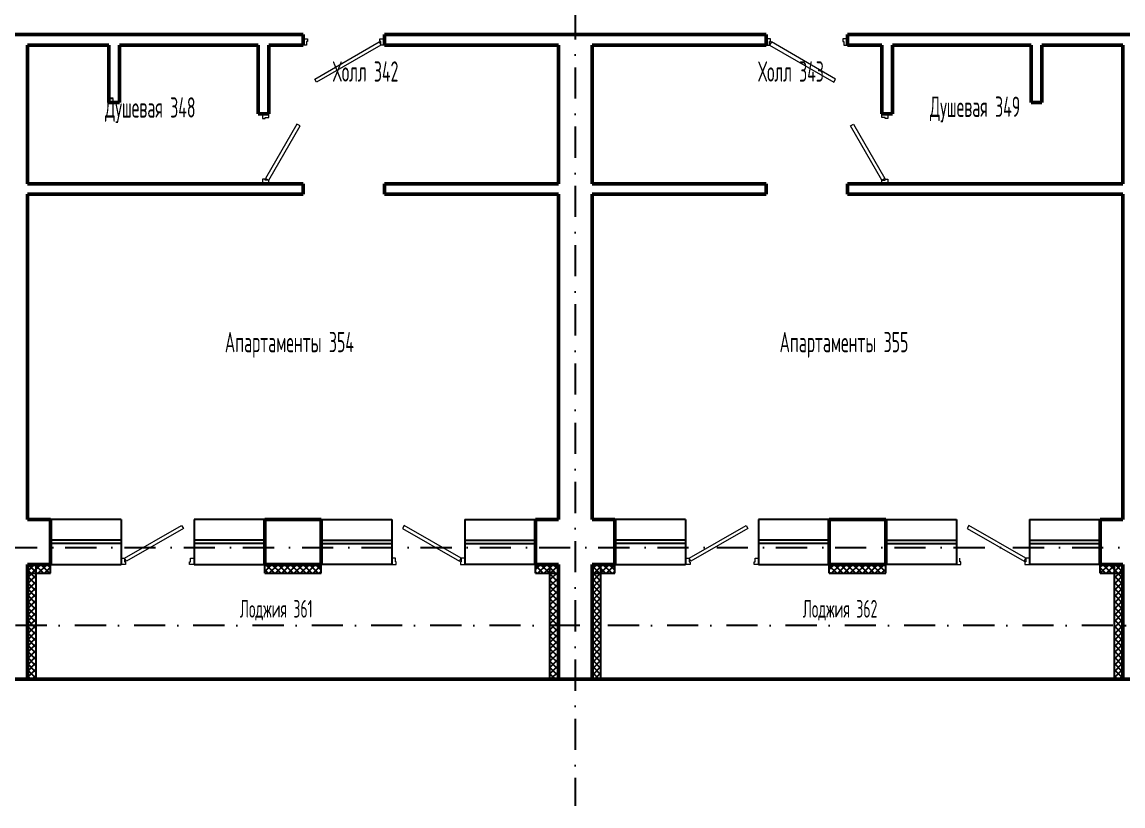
# Model space of a CAD drawing. Extents: x -1560602 to 321118, y -2308202 to -430103.
# Drawn here: x -1534786 to -1522324, y -2201571 to -2192695 of the extents above; entities that cross this region are included whole.
import ezdxf

# ---------------------------------------------------------------- set-up
doc = ezdxf.new("R2010")
doc.units = 0
doc.header["$MEASUREMENT"] = 0
doc.linetypes.add('Dot & Dashed', pattern=[670.277762, 352.777767, -176.388884, 0, -141.111112])
doc.linetypes.add('Штрихпунктирная', pattern=[0.670278, 0.352778, -0.176389, 0, -0.141111])
doc.layers.add('Двери', color=4, linetype='CONTINUOUS', lineweight=15)
doc.layers.add('стены', color=5, linetype='CONTINUOUS', lineweight=50)
for name, color, linetype in [('Оси', 253, 'Dot & Dashed'), ('отделка', 240, 'CONTINUOUS'), ('Текст', 7, 'CONTINUOUS'), ('Утеплитель', 6, 'CONTINUOUS')]:
    doc.layers.add(name, color=color, linetype=linetype)
doc.styles.get("Standard").update_dxf_attribs({"font": 'spds.shx', "width": 0.7, "height": 250})

msp = doc.modelspace()

# ---------------------------------------------------------------- linework, layer by layer
at = {"layer": 'Двери', "color": 0, "linetype": 'Continuous'}
for p, q in [((-1531603.7, -2192885.9), (-1531553.7, -2192885.9)), ((-1531553.7, -2192885.9), (-1531553.7, -2192915.9)), ((-1530733.7, -2192915.9), (-1530733.7, -2192885.9)), ((-1530733.7, -2192885.9), (-1530683.7, -2192885.9)), ((-1526313.7, -2192885.9), (-1526363.7, -2192885.9)), ((-1526313.7, -2192915.9), (-1526313.7, -2192885.9)), ((-1525443.7, -2192885.9), (-1525493.7, -2192885.9)), ((-1525493.7, -2192885.9), (-1525493.7, -2192915.9)), ((-1531563.7, -2192955.9), (-1531603.7, -2192955.9)), ((-1531553.7, -2192915.9), (-1531563.7, -2192915.9)), ((-1531563.7, -2192915.9), (-1531563.7, -2192955.9)), ((-1531471.2, -2193341.2), (-1530743.7, -2192921.2)), ((-1530723.7, -2192955.9), (-1531451.2, -2193375.9)), ((-1530743.7, -2192921.2), (-1530723.7, -2192955.9)), ((-1530723.7, -2192915.9), (-1530733.7, -2192915.9)), ((-1530723.7, -2192955.9), (-1530723.7, -2192915.9)), ((-1530683.7, -2192955.9), (-1530723.7, -2192955.9)), ((-1526363.7, -2192955.9), (-1526323.7, -2192955.9)), ((-1526323.7, -2192955.9), (-1526323.7, -2192915.9)), ((-1526323.7, -2192915.9), (-1526313.7, -2192915.9)), ((-1526303.7, -2192921.2), (-1526323.7, -2192955.9)), ((-1526323.7, -2192955.9), (-1525596.3, -2193375.9)), ((-1525576.3, -2193341.2), (-1526303.7, -2192921.2)), ((-1525493.7, -2192915.9), (-1525483.7, -2192915.9)), ((-1525483.7, -2192915.9), (-1525483.7, -2192955.9)), ((-1525483.7, -2192955.9), (-1525443.7, -2192955.9)), ((-1531451.2, -2193375.9), (-1531471.2, -2193341.2)), ((-1525596.3, -2193375.9), (-1525576.3, -2193341.2)), ((-1532063.7, -2193735.9), (-1532063.7, -2193785.9)), ((-1531993.7, -2193775.9), (-1531993.7, -2193735.9)), ((-1525053.7, -2193775.9), (-1525053.7, -2193735.9)), ((-1524983.7, -2193735.9), (-1524983.7, -2193785.9)), ((-1532063.7, -2193785.9), (-1532033.7, -2193785.9)), ((-1532033.7, -2193785.9), (-1532033.7, -2193775.9)), ((-1532033.7, -2193775.9), (-1531993.7, -2193775.9)), ((-1531673.4, -2193851), (-1532028.4, -2194465.9)), ((-1531993.7, -2194485.9), (-1531638.7, -2193871)), ((-1531638.7, -2193871), (-1531673.4, -2193851)), ((-1525408.7, -2193871), (-1525374.1, -2193851)), ((-1525053.7, -2194485.9), (-1525408.7, -2193871)), ((-1525374.1, -2193851), (-1525019.1, -2194465.9)), ((-1525013.7, -2193775.9), (-1525053.7, -2193775.9)), ((-1525013.7, -2193785.9), (-1525013.7, -2193775.9)), ((-1524983.7, -2193785.9), (-1525013.7, -2193785.9)), ((-1532033.7, -2194475.9), (-1532063.7, -2194475.9)), ((-1532063.7, -2194475.9), (-1532063.7, -2194525.9)), ((-1532033.7, -2194485.9), (-1532033.7, -2194475.9)), ((-1531993.7, -2194485.9), (-1532033.7, -2194485.9)), ((-1532028.4, -2194465.9), (-1531993.7, -2194485.9)), ((-1531993.7, -2194525.9), (-1531993.7, -2194485.9)), ((-1525019.1, -2194465.9), (-1525053.7, -2194485.9)), ((-1525053.7, -2194525.9), (-1525053.7, -2194485.9)), ((-1525053.7, -2194485.9), (-1525013.7, -2194485.9)), ((-1525013.7, -2194485.9), (-1525013.7, -2194475.9)), ((-1525013.7, -2194475.9), (-1524983.7, -2194475.9)), ((-1524983.7, -2194475.9), (-1524983.7, -2194525.9)), ((-1533623.7, -2198766.2), (-1532978.5, -2198393.7)), ((-1532958.5, -2198428.3), (-1533603.7, -2198800.8)), ((-1532978.5, -2198393.7), (-1532958.5, -2198428.3)), ((-1530458.9, -2198393.7), (-1530478.9, -2198428.3)), ((-1530478.9, -2198428.3), (-1529833.7, -2198800.8)), ((-1529813.7, -2198766.2), (-1530458.9, -2198393.7)), ((-1527233.7, -2198766.2), (-1526588.5, -2198393.7)), ((-1526568.5, -2198428.3), (-1527213.7, -2198800.8)), ((-1526588.5, -2198393.7), (-1526568.5, -2198428.3)), ((-1524068.9, -2198393.7), (-1524088.9, -2198428.3)), ((-1524088.9, -2198428.3), (-1523443.7, -2198800.8)), ((-1523423.7, -2198766.2), (-1524068.9, -2198393.7)), ((-1533663.7, -2198766.2), (-1533623.7, -2198766.2)), ((-1533613.7, -2198836.2), (-1533663.7, -2198836.2)), ((-1533623.7, -2198766.2), (-1533623.7, -2198806.2)), ((-1533603.7, -2198800.8), (-1533623.7, -2198766.2)), ((-1533623.7, -2198806.2), (-1533613.7, -2198806.2)), ((-1533613.7, -2198806.2), (-1533613.7, -2198836.2)), ((-1532888.7, -2198836.2), (-1532888.7, -2198806.2)), ((-1532888.7, -2198806.2), (-1532878.7, -2198806.2)), ((-1532838.7, -2198836.2), (-1532888.7, -2198836.2)), ((-1532878.7, -2198806.2), (-1532878.7, -2198766.2)), ((-1532878.7, -2198766.2), (-1532838.7, -2198766.2)), ((-1530558.7, -2198766.2), (-1530598.7, -2198766.2)), ((-1530598.7, -2198836.2), (-1530548.7, -2198836.2)), ((-1530558.7, -2198806.2), (-1530558.7, -2198766.2)), ((-1530548.7, -2198806.2), (-1530558.7, -2198806.2)), ((-1530548.7, -2198836.2), (-1530548.7, -2198806.2)), ((-1529833.7, -2198800.8), (-1529813.7, -2198766.2)), ((-1529813.7, -2198806.2), (-1529823.7, -2198806.2)), ((-1529823.7, -2198806.2), (-1529823.7, -2198836.2)), ((-1529823.7, -2198836.2), (-1529773.7, -2198836.2)), ((-1529773.7, -2198766.2), (-1529813.7, -2198766.2)), ((-1529813.7, -2198766.2), (-1529813.7, -2198806.2)), ((-1527273.7, -2198766.2), (-1527233.7, -2198766.2)), ((-1527223.7, -2198836.2), (-1527273.7, -2198836.2)), ((-1527233.7, -2198766.2), (-1527233.7, -2198806.2)), ((-1527213.7, -2198800.8), (-1527233.7, -2198766.2)), ((-1527233.7, -2198806.2), (-1527223.7, -2198806.2)), ((-1527223.7, -2198806.2), (-1527223.7, -2198836.2)), ((-1526498.7, -2198836.2), (-1526498.7, -2198806.2)), ((-1526498.7, -2198806.2), (-1526488.7, -2198806.2)), ((-1526448.7, -2198836.2), (-1526498.7, -2198836.2)), ((-1526488.7, -2198806.2), (-1526488.7, -2198766.2)), ((-1526488.7, -2198766.2), (-1526448.7, -2198766.2)), ((-1524208.7, -2198836.2), (-1524158.7, -2198836.2)), ((-1524168.7, -2198806.2), (-1524168.7, -2198766.2)), ((-1524158.7, -2198806.2), (-1524168.7, -2198806.2)), ((-1524158.7, -2198836.2), (-1524158.7, -2198806.2)), ((-1523443.7, -2198800.8), (-1523423.7, -2198766.2)), ((-1523423.7, -2198806.2), (-1523433.7, -2198806.2)), ((-1523433.7, -2198806.2), (-1523433.7, -2198836.2)), ((-1523433.7, -2198836.2), (-1523383.7, -2198836.2)), ((-1523383.7, -2198766.2), (-1523423.7, -2198766.2)), ((-1523423.7, -2198766.2), (-1523423.7, -2198806.2))]:
    msp.add_line(p, q, dxfattribs=at)
at = {"layer": 'Оси', "color": 0, "linetype": 'Штрихпунктирная', "lineweight": -3, "ltscale": 1000}
for p, q in [((-1528523.7, -2187846.2), (-1528523.7, -2201571.1)), ((-1556419, -2198646.2), (-1501963.7, -2198646.2)), ((-1496963.7, -2199526.2), (-1556418.9, -2199526.2))]:
    msp.add_line(p, q, dxfattribs=at)
at = {"layer": 'отделка', "color": 0, "ltscale": 100}
for p, q in [((-1533663.7, -2198326.2), (-1534463.7, -2198326.2)), ((-1533663.7, -2198326.2), (-1533663.7, -2198836.2)), ((-1532838.7, -2198326.2), (-1532838.7, -2198836.2)), ((-1532038.7, -2198326.2), (-1532838.7, -2198326.2)), ((-1531398.7, -2198326.2), (-1530598.7, -2198326.2)), ((-1530598.7, -2198326.2), (-1530598.7, -2198836.2)), ((-1529773.7, -2198326.2), (-1529773.7, -2198836.2)), ((-1529773.7, -2198326.2), (-1528973.7, -2198326.2)), ((-1527273.7, -2198326.2), (-1528073.7, -2198326.2)), ((-1527273.7, -2198326.2), (-1527273.7, -2198836.2)), ((-1526448.7, -2198326.2), (-1526448.7, -2198836.2)), ((-1525648.7, -2198326.2), (-1526448.7, -2198326.2)), ((-1525008.7, -2198326.2), (-1524208.7, -2198326.2)), ((-1524208.7, -2198326.2), (-1524208.7, -2198836.2)), ((-1523383.7, -2198326.2), (-1523383.7, -2198836.2)), ((-1523383.7, -2198326.2), (-1522583.7, -2198326.2)), ((-1533663.7, -2198561.2), (-1534463.7, -2198561.2)), ((-1533663.7, -2198601.2), (-1534463.7, -2198601.2)), ((-1532038.7, -2198561.2), (-1532838.7, -2198561.2)), ((-1532038.7, -2198601.2), (-1532838.7, -2198601.2)), ((-1531398.7, -2198561.2), (-1530598.7, -2198561.2)), ((-1531398.7, -2198601.2), (-1530598.7, -2198601.2)), ((-1529773.7, -2198561.2), (-1528973.7, -2198561.2)), ((-1529773.7, -2198601.2), (-1528973.7, -2198601.2)), ((-1527273.7, -2198561.2), (-1528073.7, -2198561.2)), ((-1527273.7, -2198601.2), (-1528073.7, -2198601.2)), ((-1525648.7, -2198561.2), (-1526448.7, -2198561.2)), ((-1525648.7, -2198601.2), (-1526448.7, -2198601.2)), ((-1525008.7, -2198561.2), (-1524208.7, -2198561.2)), ((-1525008.7, -2198601.2), (-1524208.7, -2198601.2)), ((-1523383.7, -2198561.2), (-1522583.7, -2198561.2)), ((-1523383.7, -2198601.2), (-1522583.7, -2198601.2)), ((-1534463.7, -2198836.2), (-1533663.7, -2198836.2)), ((-1532838.7, -2198836.2), (-1532038.7, -2198836.2)), ((-1530598.7, -2198836.2), (-1531398.7, -2198836.2)), ((-1528973.7, -2198836.2), (-1529773.7, -2198836.2)), ((-1528073.7, -2198836.2), (-1527273.7, -2198836.2)), ((-1526448.7, -2198836.2), (-1525648.7, -2198836.2)), ((-1524208.7, -2198836.2), (-1525008.7, -2198836.2)), ((-1522583.7, -2198836.2), (-1523383.7, -2198836.2))]:
    msp.add_line(p, q, dxfattribs=at)
at = {"layer": 'стены', "color": 0, "linetype": 'Continuous'}
for p, q in [((-1531603.7, -2192835.9), (-1535103.7, -2192835.9)), ((-1528333.7, -2192835.9), (-1530683.7, -2192835.9)), ((-1526363.7, -2192835.9), (-1528333.7, -2192835.9)), ((-1521943.7, -2192835.9), (-1525443.7, -2192835.9)), ((-1534723.7, -2194525.9), (-1534723.7, -2192955.9)), ((-1534723.7, -2192955.9), (-1533803.7, -2192955.9)), ((-1534723.7, -2194502.9), (-1534723.7, -2192978.9)), ((-1533826.7, -2192955.9), (-1534700.7, -2192955.9)), ((-1533803.7, -2192955.9), (-1533803.7, -2193605.9)), ((-1533683.7, -2193605.9), (-1533683.7, -2192955.9)), ((-1533683.7, -2192955.9), (-1532113.7, -2192955.9)), ((-1532113.7, -2192955.9), (-1532113.7, -2193735.9)), ((-1531993.7, -2193735.9), (-1531993.7, -2192955.9)), ((-1531993.7, -2192955.9), (-1531603.7, -2192955.9)), ((-1530683.7, -2192955.9), (-1528713.7, -2192955.9)), ((-1528713.7, -2192955.9), (-1528713.7, -2194525.9)), ((-1528333.7, -2194525.9), (-1528333.7, -2192955.9)), ((-1528333.7, -2192955.9), (-1526363.7, -2192955.9)), ((-1525443.7, -2192955.9), (-1525053.7, -2192955.9)), ((-1525053.7, -2192955.9), (-1525053.7, -2193735.9)), ((-1524933.7, -2193735.9), (-1524933.7, -2192955.9)), ((-1524933.7, -2192955.9), (-1523363.7, -2192955.9)), ((-1523363.7, -2192955.9), (-1523363.7, -2193605.9)), ((-1523243.7, -2193605.9), (-1523243.7, -2192955.9)), ((-1523243.7, -2192955.9), (-1522323.7, -2192955.9)), ((-1523220.8, -2192955.9), (-1522346.8, -2192955.9)), ((-1522323.8, -2194502.9), (-1522323.8, -2192978.9)), ((-1522323.7, -2192955.9), (-1522323.7, -2194525.9)), ((-1533803.7, -2193605.9), (-1533683.7, -2193605.9)), ((-1523363.7, -2193605.9), (-1523243.7, -2193605.9)), ((-1531993.7, -2194525.9), (-1534723.7, -2194525.9)), ((-1531603.7, -2194525.9), (-1531993.7, -2194525.9)), ((-1531603.7, -2194550.9), (-1531603.7, -2194525.9)), ((-1531603.7, -2194550.9), (-1531603.7, -2194645.9)), ((-1528713.7, -2194525.9), (-1530683.7, -2194525.9)), ((-1526363.7, -2194525.9), (-1528333.7, -2194525.9)), ((-1526363.7, -2194550.9), (-1526363.7, -2194525.9)), ((-1526363.7, -2194550.9), (-1526363.7, -2194645.9)), ((-1524933.7, -2194525.9), (-1525443.7, -2194525.9)), ((-1525443.7, -2194525.9), (-1525443.7, -2194645.9)), ((-1525443.7, -2194525.9), (-1525443.7, -2194525.9)), ((-1522323.7, -2194525.9), (-1524933.7, -2194525.9)), ((-1534723.7, -2198326.2), (-1534723.7, -2194645.9)), ((-1534723.7, -2194645.9), (-1531603.7, -2194645.9)), ((-1530683.7, -2194645.9), (-1528713.7, -2194645.9)), ((-1528713.7, -2194645.9), (-1528713.7, -2198326.2)), ((-1528333.7, -2198326.2), (-1528333.7, -2194645.9)), ((-1528333.7, -2194645.9), (-1526363.7, -2194645.9)), ((-1525443.7, -2194645.9), (-1522323.7, -2194645.9)), ((-1522323.7, -2194645.9), (-1522323.7, -2198326.2)), ((-1534463.7, -2198326.2), (-1534723.7, -2198326.2)), ((-1534463.7, -2198766.2), (-1534463.7, -2198326.2)), ((-1532038.7, -2198766.2), (-1532038.7, -2198326.2)), ((-1531398.7, -2198326.2), (-1532038.7, -2198326.2)), ((-1531398.7, -2198766.2), (-1531398.7, -2198326.2)), ((-1528973.7, -2198766.2), (-1528973.7, -2198326.2)), ((-1528713.7, -2198326.2), (-1528973.7, -2198326.2)), ((-1528073.7, -2198326.2), (-1528333.7, -2198326.2)), ((-1528073.7, -2198766.2), (-1528073.7, -2198326.2)), ((-1525648.7, -2198766.2), (-1525648.7, -2198326.2)), ((-1525008.7, -2198326.2), (-1525648.7, -2198326.2)), ((-1525008.7, -2198766.2), (-1525008.7, -2198326.2)), ((-1522583.7, -2198766.2), (-1522583.7, -2198326.2)), ((-1522323.7, -2198326.2), (-1522583.7, -2198326.2)), ((-1534723.7, -2198836.2), (-1534723.7, -2200136.2)), ((-1534623.7, -2198836.2), (-1534723.7, -2198836.2)), ((-1534723.7, -2198836.2), (-1534463.7, -2198836.2)), ((-1534723.7, -2198836.2), (-1534723.7, -2198936.2)), ((-1534463.7, -2198836.2), (-1534463.7, -2198766.2)), ((-1534463.7, -2198836.2), (-1534463.7, -2198766.2)), ((-1532038.7, -2198836.2), (-1532038.7, -2198766.2)), ((-1532038.7, -2198836.2), (-1532038.7, -2198766.2)), ((-1532038.7, -2198836.2), (-1531398.7, -2198836.2)), ((-1531398.7, -2198836.2), (-1531398.7, -2198766.2)), ((-1531398.7, -2198836.2), (-1531398.7, -2198766.2)), ((-1528973.7, -2198836.2), (-1528973.7, -2198766.2)), ((-1528973.7, -2198836.2), (-1528973.7, -2198766.2)), ((-1528973.7, -2198836.2), (-1528713.7, -2198836.2)), ((-1528713.7, -2198836.2), (-1528713.7, -2200136.2)), ((-1528333.7, -2198836.2), (-1528333.7, -2200136.2)), ((-1528333.7, -2198836.2), (-1528073.7, -2198836.2)), ((-1528073.7, -2198836.2), (-1528073.7, -2198766.2)), ((-1528073.7, -2198836.2), (-1528073.7, -2198766.2)), ((-1525648.7, -2198836.2), (-1525648.7, -2198766.2)), ((-1525648.7, -2198836.2), (-1525648.7, -2198766.2)), ((-1525648.7, -2198836.2), (-1525008.7, -2198836.2)), ((-1525008.7, -2198836.2), (-1525008.7, -2198766.2)), ((-1525008.7, -2198836.2), (-1525008.7, -2198766.2)), ((-1522583.7, -2198836.2), (-1522583.7, -2198766.2)), ((-1522583.7, -2198836.2), (-1522583.7, -2198766.2)), ((-1522583.7, -2198836.2), (-1522323.7, -2198836.2)), ((-1522323.7, -2198836.2), (-1522323.7, -2200136.2)), ((-1522323.7, -2198836.2), (-1522323.7, -2198836.2)), ((-1535103.7, -2200136.2), (-1534623.7, -2200136.2)), ((-1528813.7, -2200136.2), (-1534623.7, -2200136.2)), ((-1528813.7, -2200136.2), (-1528233.7, -2200136.2)), ((-1522423.7, -2200136.2), (-1528233.7, -2200136.2)), ((-1522423.7, -2200136.2), (-1521843.7, -2200136.2))]:
    msp.add_line(p, q, dxfattribs=at)
at = {"layer": 'стены', "color": 0, "ltscale": 100}
for p, q in [((-1531603.7, -2192835.9), (-1531603.7, -2192955.9)), ((-1530683.7, -2192835.9), (-1530683.7, -2192943.4)), ((-1526363.7, -2192835.9), (-1526363.7, -2192955.9)), ((-1525443.7, -2192835.9), (-1525443.7, -2192955.9)), ((-1530683.7, -2192943.4), (-1530683.7, -2192955.9)), ((-1531993.7, -2193735.9), (-1532113.7, -2193735.9)), ((-1525053.7, -2193735.9), (-1524933.7, -2193735.9)), ((-1530683.7, -2194525.9), (-1530683.7, -2194645.9)), ((-1525053.7, -2194525.9), (-1524933.7, -2194525.9))]:
    msp.add_line(p, q, dxfattribs=at)
at = {"layer": 'Утеплитель', "color": 0, "linetype": 'Continuous'}
for p, q in [((-1534723.7, -2198845.1), (-1534714.8, -2198836.2)), ((-1534723.7, -2198915.9), (-1534644.1, -2198836.2)), ((-1534723.7, -2198845.1), (-1534714.8, -2198836.2)), ((-1534723.7, -2198915.9), (-1534644.1, -2198836.2)), ((-1534614.8, -2198936.2), (-1534714.8, -2198836.2)), ((-1534623.7, -2198927.3), (-1534714.8, -2198836.2)), ((-1534673.4, -2198936.2), (-1534573.4, -2198836.2)), ((-1534544.1, -2198936.2), (-1534644.1, -2198836.2)), ((-1534623.7, -2198856.6), (-1534644.1, -2198836.2)), ((-1534623.7, -2200136.2), (-1534623.7, -2198836.2)), ((-1534602.7, -2198936.2), (-1534502.7, -2198836.2)), ((-1534473.4, -2198936.2), (-1534573.4, -2198836.2)), ((-1534532, -2198936.2), (-1534463.7, -2198868)), ((-1534463.7, -2198875.1), (-1534502.7, -2198836.2)), ((-1534463.7, -2198936.2), (-1534463.7, -2198836.2)), ((-1532038.7, -2198936.2), (-1532038.7, -2198836.2)), ((-1532038.7, -2198847.1), (-1532027.8, -2198836.2)), ((-1532038.7, -2198917.9), (-1531957.1, -2198836.2)), ((-1531927.8, -2198936.2), (-1532027.8, -2198836.2)), ((-1531986.4, -2198936.2), (-1531886.4, -2198836.2)), ((-1531857.1, -2198936.2), (-1531957.1, -2198836.2)), ((-1531915.7, -2198936.2), (-1531815.7, -2198836.2)), ((-1531786.4, -2198936.2), (-1531886.4, -2198836.2)), ((-1531845, -2198936.2), (-1531745, -2198836.2)), ((-1531715.7, -2198936.2), (-1531815.7, -2198836.2)), ((-1531774.2, -2198936.2), (-1531674.2, -2198836.2)), ((-1531645, -2198936.2), (-1531745, -2198836.2)), ((-1531703.5, -2198936.2), (-1531603.5, -2198836.2)), ((-1531574.2, -2198936.2), (-1531674.2, -2198836.2)), ((-1531632.8, -2198936.2), (-1531532.8, -2198836.2)), ((-1531503.5, -2198936.2), (-1531603.5, -2198836.2)), ((-1531562.1, -2198936.2), (-1531462.1, -2198836.2)), ((-1531432.8, -2198936.2), (-1531532.8, -2198836.2)), ((-1531491.4, -2198936.2), (-1531398.7, -2198843.5)), ((-1531398.7, -2198899.6), (-1531462.1, -2198836.2)), ((-1531398.7, -2198936.2), (-1531398.7, -2198836.2)), ((-1528973.7, -2198936.2), (-1528973.7, -2198836.2)), ((-1528973.7, -2198893.4), (-1528916.5, -2198836.2)), ((-1528887.2, -2198936.2), (-1528973.7, -2198849.7)), ((-1528945.8, -2198936.2), (-1528845.8, -2198836.2)), ((-1528816.5, -2198936.2), (-1528916.5, -2198836.2)), ((-1528875.1, -2198936.2), (-1528775.1, -2198836.2)), ((-1528745.8, -2198936.2), (-1528845.8, -2198836.2)), ((-1528813.7, -2198836.2), (-1528813.7, -2200136.2)), ((-1528813.7, -2198874.8), (-1528775.1, -2198836.2)), ((-1528813.7, -2198945.5), (-1528713.7, -2198845.5)), ((-1528713.7, -2198968.3), (-1528813.7, -2198868.3)), ((-1528804.4, -2198936.2), (-1528713.7, -2198845.5)), ((-1528713.7, -2198897.6), (-1528775.1, -2198836.2)), ((-1528713.7, -2198897.6), (-1528775.1, -2198836.2)), ((-1528333.7, -2198889.8), (-1528280.1, -2198836.2)), ((-1528333.7, -2198889.8), (-1528280.1, -2198836.2)), ((-1528250.8, -2198936.2), (-1528333.7, -2198853.3)), ((-1528233.7, -2198953.3), (-1528333.7, -2198853.3)), ((-1528333.7, -2198960.5), (-1528233.7, -2198860.5)), ((-1528309.4, -2198936.2), (-1528209.4, -2198836.2)), ((-1528180.1, -2198936.2), (-1528280.1, -2198836.2)), ((-1528233.7, -2198882.6), (-1528280.1, -2198836.2)), ((-1528238.7, -2198936.2), (-1528138.7, -2198836.2)), ((-1528233.7, -2200136.2), (-1528233.7, -2198836.2)), ((-1528109.4, -2198936.2), (-1528209.4, -2198836.2)), ((-1528168, -2198936.2), (-1528073.7, -2198841.9)), ((-1528073.7, -2198901.2), (-1528138.7, -2198836.2)), ((-1528073.7, -2198936.2), (-1528073.7, -2198836.2)), ((-1525648.7, -2198936.2), (-1525648.7, -2198836.2)), ((-1525648.7, -2198891.8), (-1525593.1, -2198836.2)), ((-1525563.8, -2198936.2), (-1525648.7, -2198851.3)), ((-1525622.4, -2198936.2), (-1525522.4, -2198836.2)), ((-1525493.1, -2198936.2), (-1525593.1, -2198836.2)), ((-1525551.7, -2198936.2), (-1525451.7, -2198836.2)), ((-1525422.4, -2198936.2), (-1525522.4, -2198836.2)), ((-1525481, -2198936.2), (-1525381, -2198836.2)), ((-1525351.7, -2198936.2), (-1525451.7, -2198836.2)), ((-1525410.3, -2198936.2), (-1525310.3, -2198836.2)), ((-1525281, -2198936.2), (-1525381, -2198836.2)), ((-1525339.6, -2198936.2), (-1525239.6, -2198836.2)), ((-1525210.3, -2198936.2), (-1525310.3, -2198836.2)), ((-1525268.9, -2198936.2), (-1525168.9, -2198836.2)), ((-1525139.6, -2198936.2), (-1525239.6, -2198836.2)), ((-1525198.1, -2198936.2), (-1525098.1, -2198836.2)), ((-1525068.9, -2198936.2), (-1525168.9, -2198836.2)), ((-1525127.4, -2198936.2), (-1525027.4, -2198836.2)), ((-1525008.7, -2198925.6), (-1525098.1, -2198836.2)), ((-1525008.7, -2198854.9), (-1525027.4, -2198836.2)), ((-1525008.7, -2198936.2), (-1525008.7, -2198836.2)), ((-1522583.7, -2198936.2), (-1522583.7, -2198836.2)), ((-1522583.7, -2198867.4), (-1522552.6, -2198836.2)), ((-1522523.3, -2198936.2), (-1522583.7, -2198875.7)), ((-1522581.9, -2198936.2), (-1522481.9, -2198836.2)), ((-1522452.6, -2198936.2), (-1522552.6, -2198836.2)), ((-1522511.1, -2198936.2), (-1522411.1, -2198836.2)), ((-1522381.9, -2198936.2), (-1522481.9, -2198836.2)), ((-1522440.4, -2198936.2), (-1522340.4, -2198836.2)), ((-1522423.7, -2198836.2), (-1522423.7, -2200136.2)), ((-1522423.7, -2198848.8), (-1522411.1, -2198836.2)), ((-1522423.7, -2198919.5), (-1522340.4, -2198836.2)), ((-1522323.7, -2198923.6), (-1522411.1, -2198836.2)), ((-1522323.7, -2198923.6), (-1522411.1, -2198836.2)), ((-1522323.7, -2198852.9), (-1522340.4, -2198836.2)), ((-1522323.7, -2198852.9), (-1522340.4, -2198836.2)), ((-1534723.7, -2198986.6), (-1534623.7, -2198886.6)), ((-1534685.5, -2198936.2), (-1534723.7, -2198898)), ((-1534623.7, -2198998), (-1534723.7, -2198898)), ((-1534723.7, -2198936.2), (-1534463.7, -2198936.2)), ((-1534723.7, -2199057.3), (-1534623.7, -2198957.3)), ((-1534623.7, -2199068.7), (-1534723.7, -2198968.7)), ((-1531998.5, -2198936.2), (-1532038.7, -2198896)), ((-1532038.7, -2198936.2), (-1531398.7, -2198936.2)), ((-1531420.7, -2198936.2), (-1531398.7, -2198914.3)), ((-1528957.9, -2198936.2), (-1528973.7, -2198920.4)), ((-1528973.7, -2198936.2), (-1528713.7, -2198936.2)), ((-1528813.7, -2199016.3), (-1528713.7, -2198916.3)), ((-1528713.7, -2199039), (-1528813.7, -2198939)), ((-1528813.7, -2199087), (-1528713.7, -2198987)), ((-1528733.7, -2198936.2), (-1528713.7, -2198916.3)), ((-1528321.5, -2198936.2), (-1528333.7, -2198924)), ((-1528233.7, -2199024), (-1528333.7, -2198924)), ((-1528333.7, -2199031.2), (-1528233.7, -2198931.2)), ((-1528333.7, -2198936.2), (-1528073.7, -2198936.2)), ((-1528233.7, -2199094.7), (-1528333.7, -2198994.7)), ((-1528333.7, -2199101.9), (-1528233.7, -2199001.9)), ((-1528097.3, -2198936.2), (-1528073.7, -2198912.7)), ((-1525634.5, -2198936.2), (-1525648.7, -2198922)), ((-1525648.7, -2198936.2), (-1525008.7, -2198936.2)), ((-1525056.7, -2198936.2), (-1525008.7, -2198888.2)), ((-1522583.7, -2198936.2), (-1522323.7, -2198936.2)), ((-1522423.7, -2198990.2), (-1522323.7, -2198890.2)), ((-1522323.7, -2198994.3), (-1522423.7, -2198894.3)), ((-1522423.7, -2199060.9), (-1522323.7, -2198960.9)), ((-1522323.7, -2199065), (-1522423.7, -2198965)), ((-1522369.7, -2198936.2), (-1522323.7, -2198890.2)), ((-1534723.7, -2199128), (-1534623.7, -2199028)), ((-1534623.7, -2199139.4), (-1534723.7, -2199039.4)), ((-1534723.7, -2199198.7), (-1534623.7, -2199098.7)), ((-1534623.7, -2199210.1), (-1534723.7, -2199110.1)), ((-1528713.7, -2199109.7), (-1528813.7, -2199009.7)), ((-1528813.7, -2199157.7), (-1528713.7, -2199057.7)), ((-1528713.7, -2199180.4), (-1528813.7, -2199080.4)), ((-1528813.7, -2199228.4), (-1528713.7, -2199128.4)), ((-1528233.7, -2199165.4), (-1528333.7, -2199065.4)), ((-1528333.7, -2199172.7), (-1528233.7, -2199072.7)), ((-1522423.7, -2199131.6), (-1522323.7, -2199031.6)), ((-1522323.7, -2199135.7), (-1522423.7, -2199035.7)), ((-1522423.7, -2199202.4), (-1522323.7, -2199102.4)), ((-1522323.7, -2199206.5), (-1522423.7, -2199106.5)), ((-1534723.7, -2199269.4), (-1534623.7, -2199169.4)), ((-1534623.7, -2199280.8), (-1534723.7, -2199180.8)), ((-1534723.7, -2199340.1), (-1534623.7, -2199240.1)), ((-1534623.7, -2199351.5), (-1534723.7, -2199251.5)), ((-1528713.7, -2199251.1), (-1528813.7, -2199151.1)), ((-1528813.7, -2199299.1), (-1528713.7, -2199199.1)), ((-1528713.7, -2199321.8), (-1528813.7, -2199221.8)), ((-1528233.7, -2199236.2), (-1528333.7, -2199136.2)), ((-1528333.7, -2199243.4), (-1528233.7, -2199143.4)), ((-1528233.7, -2199306.9), (-1528333.7, -2199206.9)), ((-1528333.7, -2199314.1), (-1528233.7, -2199214.1)), ((-1522423.7, -2199273.1), (-1522323.7, -2199173.1)), ((-1522323.7, -2199277.2), (-1522423.7, -2199177.2)), ((-1522423.7, -2199343.8), (-1522323.7, -2199243.8)), ((-1522323.7, -2199347.9), (-1522423.7, -2199247.9)), ((-1534723.7, -2199410.8), (-1534623.7, -2199310.8)), ((-1534623.7, -2199422.2), (-1534723.7, -2199322.2)), ((-1528813.7, -2199369.8), (-1528713.7, -2199269.8)), ((-1528713.7, -2199392.5), (-1528813.7, -2199292.5)), ((-1528813.7, -2199440.5), (-1528713.7, -2199340.5)), ((-1528713.7, -2199463.3), (-1528813.7, -2199363.3)), ((-1528233.7, -2199377.6), (-1528333.7, -2199277.6)), ((-1528333.7, -2199384.8), (-1528233.7, -2199284.8)), ((-1528233.7, -2199448.3), (-1528333.7, -2199348.3)), ((-1528333.7, -2199455.5), (-1528233.7, -2199355.5)), ((-1522423.7, -2199414.5), (-1522323.7, -2199314.5)), ((-1522323.7, -2199418.6), (-1522423.7, -2199318.6)), ((-1534723.7, -2199481.5), (-1534623.7, -2199381.5)), ((-1534623.7, -2199493), (-1534723.7, -2199393)), ((-1534723.7, -2199552.2), (-1534623.7, -2199452.2)), ((-1534623.7, -2199563.7), (-1534723.7, -2199463.7)), ((-1528813.7, -2199511.2), (-1528713.7, -2199411.2)), ((-1528713.7, -2199534), (-1528813.7, -2199434)), ((-1528813.7, -2199581.9), (-1528713.7, -2199481.9)), ((-1528233.7, -2199519), (-1528333.7, -2199419)), ((-1528333.7, -2199526.2), (-1528233.7, -2199426.2)), ((-1528233.7, -2199589.7), (-1528333.7, -2199489.7)), ((-1528333.7, -2199596.9), (-1528233.7, -2199496.9)), ((-1522423.7, -2199485.2), (-1522323.7, -2199385.2)), ((-1522323.7, -2199489.3), (-1522423.7, -2199389.3)), ((-1522423.7, -2199555.9), (-1522323.7, -2199455.9)), ((-1522323.7, -2199560), (-1522423.7, -2199460)), ((-1534723.7, -2199623), (-1534623.7, -2199523)), ((-1534623.7, -2199634.4), (-1534723.7, -2199534.4)), ((-1534723.7, -2199693.7), (-1534623.7, -2199593.7)), ((-1534623.7, -2199705.1), (-1534723.7, -2199605.1)), ((-1528713.7, -2199604.7), (-1528813.7, -2199504.7)), ((-1528813.7, -2199652.7), (-1528713.7, -2199552.7)), ((-1528713.7, -2199675.4), (-1528813.7, -2199575.4)), ((-1528813.7, -2199723.4), (-1528713.7, -2199623.4)), ((-1528233.7, -2199660.4), (-1528333.7, -2199560.4)), ((-1528333.7, -2199667.6), (-1528233.7, -2199567.6)), ((-1522423.7, -2199626.6), (-1522323.7, -2199526.6)), ((-1522323.7, -2199630.7), (-1522423.7, -2199530.7)), ((-1522423.7, -2199697.3), (-1522323.7, -2199597.3)), ((-1522323.7, -2199701.4), (-1522423.7, -2199601.4)), ((-1534723.7, -2199764.4), (-1534623.7, -2199664.4)), ((-1534623.7, -2199775.8), (-1534723.7, -2199675.8)), ((-1534723.7, -2199835.1), (-1534623.7, -2199735.1)), ((-1534623.7, -2199846.5), (-1534723.7, -2199746.5)), ((-1528713.7, -2199746.1), (-1528813.7, -2199646.1)), ((-1528813.7, -2199794.1), (-1528713.7, -2199694.1)), ((-1528713.7, -2199816.8), (-1528813.7, -2199716.8)), ((-1528233.7, -2199731.1), (-1528333.7, -2199631.1)), ((-1528333.7, -2199738.3), (-1528233.7, -2199638.3)), ((-1528233.7, -2199801.8), (-1528333.7, -2199701.8)), ((-1528333.7, -2199809.1), (-1528233.7, -2199709.1)), ((-1522423.7, -2199768), (-1522323.7, -2199668)), ((-1522323.7, -2199772.1), (-1522423.7, -2199672.1)), ((-1522423.7, -2199838.7), (-1522323.7, -2199738.7)), ((-1522323.7, -2199842.9), (-1522423.7, -2199742.9)), ((-1534723.7, -2199905.8), (-1534623.7, -2199805.8)), ((-1534623.7, -2199917.2), (-1534723.7, -2199817.2)), ((-1534723.7, -2199976.5), (-1534623.7, -2199876.5)), ((-1528813.7, -2199864.8), (-1528713.7, -2199764.8)), ((-1528713.7, -2199887.5), (-1528813.7, -2199787.5)), ((-1528813.7, -2199935.5), (-1528713.7, -2199835.5)), ((-1528713.7, -2199958.2), (-1528813.7, -2199858.2)), ((-1528233.7, -2199872.5), (-1528333.7, -2199772.5)), ((-1528333.7, -2199879.8), (-1528233.7, -2199779.8)), ((-1528233.7, -2199943.3), (-1528333.7, -2199843.3)), ((-1528333.7, -2199950.5), (-1528233.7, -2199850.5)), ((-1522423.7, -2199909.5), (-1522323.7, -2199809.5)), ((-1522323.7, -2199913.6), (-1522423.7, -2199813.6)), ((-1534623.7, -2199987.9), (-1534723.7, -2199887.9)), ((-1534723.7, -2200047.2), (-1534623.7, -2199947.2)), ((-1534623.7, -2200058.6), (-1534723.7, -2199958.6)), ((-1528813.7, -2200006.2), (-1528713.7, -2199906.2)), ((-1528713.7, -2200028.9), (-1528813.7, -2199928.9)), ((-1528813.7, -2200076.9), (-1528713.7, -2199976.9)), ((-1528713.7, -2200099.7), (-1528813.7, -2199999.7)), ((-1528233.7, -2200014), (-1528333.7, -2199914)), ((-1528333.7, -2200021.2), (-1528233.7, -2199921.2)), ((-1528233.7, -2200084.7), (-1528333.7, -2199984.7)), ((-1528333.7, -2200091.9), (-1528233.7, -2199991.9)), ((-1522423.7, -2199980.2), (-1522323.7, -2199880.2)), ((-1522323.7, -2199984.3), (-1522423.7, -2199884.3)), ((-1522423.7, -2200050.9), (-1522323.7, -2199950.9)), ((-1522323.7, -2200055), (-1522423.7, -2199955)), ((-1534723.7, -2200117.9), (-1534623.7, -2200017.9)), ((-1534623.7, -2200129.4), (-1534723.7, -2200029.4)), ((-1534687.6, -2200136.2), (-1534723.7, -2200100.1)), ((-1534671.3, -2200136.2), (-1534623.7, -2200088.6)), ((-1528747.9, -2200136.2), (-1528813.7, -2200070.4)), ((-1528802.3, -2200136.2), (-1528713.7, -2200047.6)), ((-1528731.6, -2200136.2), (-1528713.7, -2200118.3)), ((-1528252.9, -2200136.2), (-1528333.7, -2200055.4)), ((-1528323.6, -2200136.2), (-1528333.7, -2200126.1)), ((-1528307.3, -2200136.2), (-1528233.7, -2200062.6)), ((-1522423.7, -2200121.6), (-1522323.7, -2200021.6)), ((-1522323.7, -2200125.7), (-1522423.7, -2200025.7)), ((-1522383.9, -2200136.2), (-1522423.7, -2200096.4)), ((-1522367.6, -2200136.2), (-1522323.7, -2200092.3)), ((-1528236.6, -2200136.2), (-1528233.7, -2200133.3))]:
    msp.add_line(p, q, dxfattribs=at)

# ---------------------------------------------------------------- texts
at = {"layer": 'Текст', "color": 0, "linetype": 'Continuous', "width": 0.7}
for s, height, p in [('Холл 342', 230, (-1531266.1, -2193370.6)), ('Холл 343', 230, (-1526452.3, -2193370.6)), ('Душевая 348', 230, (-1533846.7, -2193777.6)), ('Душевая 349', 230, (-1524509.6, -2193769.1)), ('Апартаменты 354', 230, (-1532489.3, -2196433.8)), ('Апартаменты 355', 230, (-1526210.4, -2196433.8)), ('Лоджия 361', 200, (-1532319.2, -2199438.6)), ('Лоджия 362', 200, (-1525947.6, -2199438.6))]:
    msp.add_text(s, height=height, dxfattribs=at).set_placement(p)

doc.saveas('drawing.dxf')
